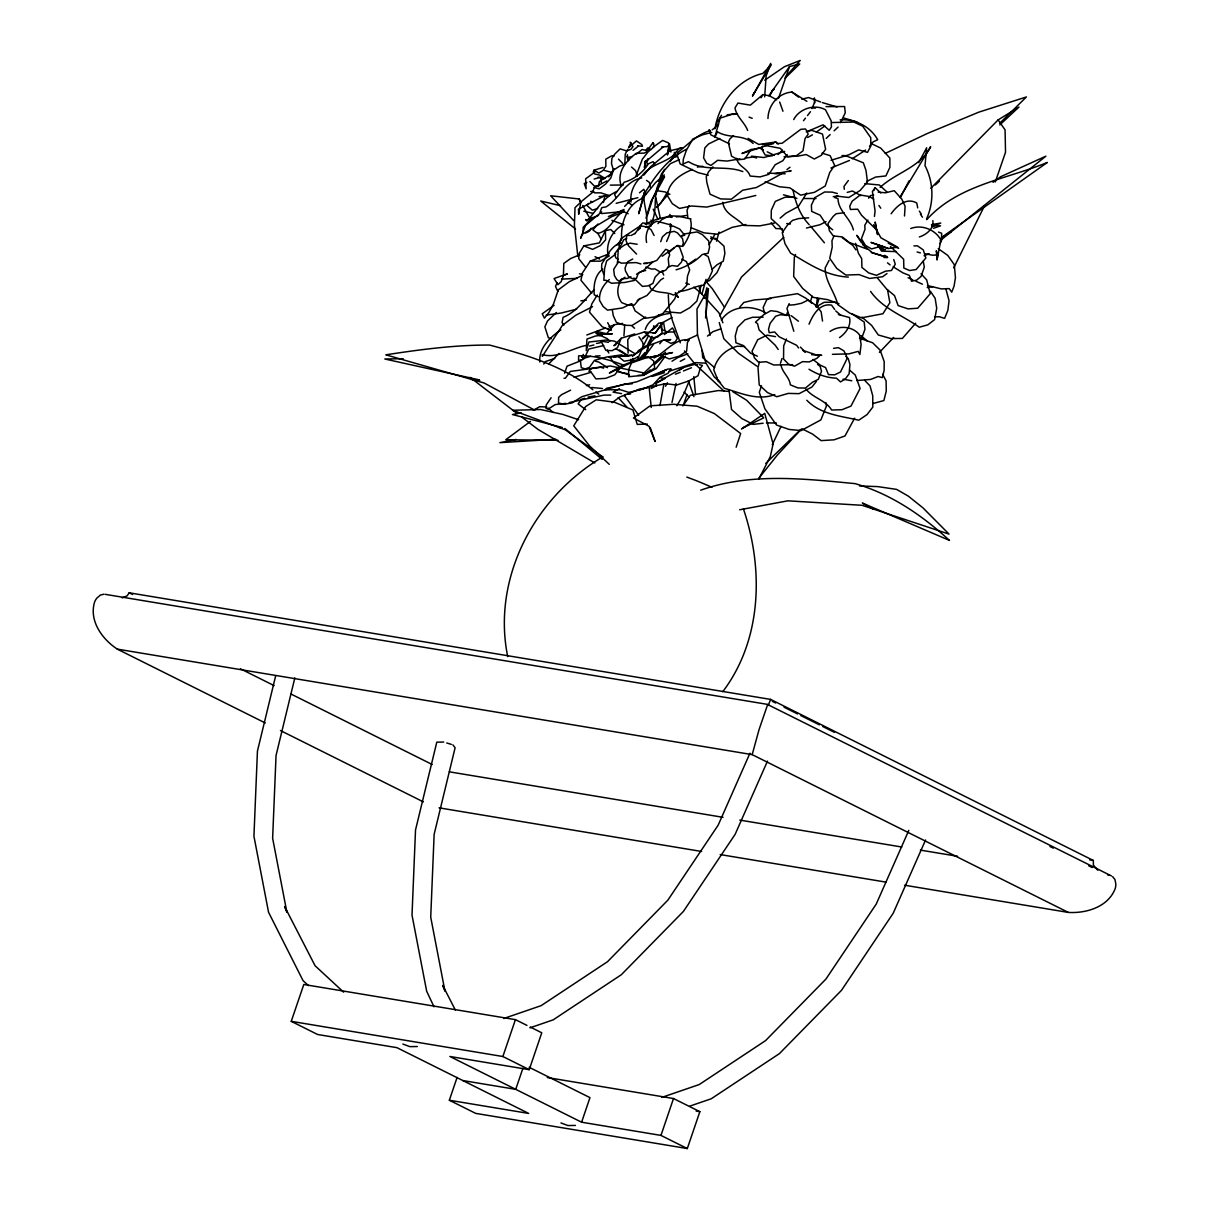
<?xml version="1.0" encoding="UTF-8"?>
<svg xmlns="http://www.w3.org/2000/svg" width="1209" height="1209" viewBox="0 0 1209 1209"><rect width="100%" height="100%" fill="white"/><g stroke="black" fill="none" stroke-linecap="round" stroke-linejoin="round"><path stroke-width="1.5" d="M583.101 232.612L583.131 227.368L592.803 217.424M647.661 347.572L647.586 351.23L644.714 355.914M706.071 317.937L706.857 287.757L704.227 298.291M932.88 220.612C933.922 228.849 926.351 234.667 919.339 236.979M624.857 163.411L625.219 154.193L627.667 149.402M764.662 96.856L766.143 75.94L770.737 63.367L752.527 96.055M668.758 151.427L669.061 144.188L667.444 155.009M628.589 160.691L628.74 157.366L632.247 156.49M657.726 187.168L657.575 190.765L665.162 191.944L669.907 194.347M648.553 158.817L646.86 161.991L647.419 165.165M646.392 224.814C648.613 213.781 642.357 203.369 644.337 192.427L638.76 213.661M904.498 215.988L905.103 206.316L901.869 199.213L894.237 190.674L885.472 192.805L878.248 192.125M762.395 146.153L762.093 149.614L765.146 154.994L772.4 155.87M658.406 316.108L658.527 314.914M644.563 167.537L645.062 162.656L648.084 158.757M937.081 259.739L937.595 254.918L936.31 250.762L937.081 259.739L940.889 239.85C935.177 229.559 921.787 224.254 910.74 228.501M874.439 216.471L875.074 211.031L872.414 191.46L875.18 187.697L880.726 192.987M816.287 306.693L817.344 298.23M644.382 167.446L645.364 161.024M706.177 314.083L705.603 317.68L708.459 288.634L696.973 309.066L697.442 334.742L705.935 362.972L714.323 377.072L719.476 381.515M767.972 118.527C768.214 105.077 778.264 93.078 791.955 92.05L806.871 101.314M653.298 328.939L653.857 325.689M667.625 154.299L669.499 143.705L670.889 152.017M659.948 405.635L663.892 383.978M624.736 324.813L623.935 335.785M598.425 186.549L599.437 181.441L611.845 173.567M714.957 128.789C718.962 103.642 737.369 79.477 762.788 73.447L771.282 64.802L752.557 95.768L754.839 91.899M1112.643 876.691L1114.925 879.487L1115.801 883.719A13.223 13.057 0.7 0 1 1114.91 889.34C1107.52 907.188 1086.166 913.475 1068.348 912.417L752.179 754.628L759.101 729.48L767.655 704.53L1111.509 875.966M603.397 202.492L604.802 196.342M656.003 385.686L656.291 384.507M275.607 676.073L257.441 751.106L253.935 836.25L268.564 912.296L303.051 980.635L308.476 985.637M294.845 677.871L276.045 755.474L272.63 838.275L286.881 912.251L284.614 906.538L315.096 965.764L343.643 992.181M759.388 362.216L758.013 367.46L759.222 384.885L767.488 392.577L776.843 396.733L788.298 393.393L799.058 393.666L811.889 387.061L816.453 381.379M656.034 194.014L656.94 190.659M639.924 228.501L640.634 225.826L647.147 227.08L651.047 229.665L654.099 235.498M702.021 293.878L706.026 279.324M716.544 241.135L719.053 232.037M651.439 222.652C659.132 208.432 650.155 187.168 664.557 176.831L650.774 202.175L646.029 218.209M639.47 210.955L638.775 213.388L644.805 193.425L641.39 198.835C626.564 205.575 620.474 223.831 621.668 239.17M647.329 215.398L652.18 200.377M810.453 301.585L812.131 296.22M816.407 306.905L818.992 298.623M122.109 597.851L127.126 595.871L129.182 592.803L770.617 699.407L1093.329 860.46L1093.389 865.085L1097.802 870.223M671.992 402.506L676.043 383.48M736.16 447.194L740.649 433.532L714.323 413.554L697.155 406.224L673.73 404.29L650.064 405.831L633.456 418.012L649.082 426.293L655.097 441.481L650.2 427.518M780.44 363.244L782.027 358.499M701.16 285.339L696.883 301.117L689.765 307.751L680.41 313.025L664.95 311.62M785.004 78.192L799.723 63.941L789.507 66.571L778.536 98.246M457.108 1077.415L449.34 1100.235L528.696 1113.429L396.96 1047.674L317.604 1034.496L291.248 1021.333L303.807 984.474L515.427 1019.64L526.958 1025.398M291.248 1021.333L502.868 1056.515L515.427 1019.64M522.908 1068.272L515.729 1089.339L462.82 1080.544M761.489 385.867L759.282 392.305L764.904 408.793L776.571 425.054L789.16 429.452L801.144 430.57L820.896 419.886L826.472 405.907L825.883 402.552M547.284 1077.551L673.504 1098.528L699.86 1111.676L687.301 1148.55L660.96 1135.402L581.605 1122.209L449.869 1056.47L529.225 1069.663L541.768 1032.788L530.252 1027.03M786.334 315.625L787.376 312.557M581.605 1122.209L589.962 1097.636L529.164 1067.29M770.617 699.407L768.214 705.512M660.96 1135.402L673.504 1098.528M564.603 373.233L567.021 366.191L580.335 360.947M995.309 181.939L1005.525 152.243L1005.072 129.847L998.105 119.903L1018.96 107.057L999.767 124.935M683.977 403.338L687.029 394.512M676.466 294.044L674.713 298.986L662.88 313.524L654.825 316.894L645.53 318.254L635.148 310.925L631.99 303.927M651.893 337.099L646.029 353.224L638.76 359.662L637.687 356.655M660.688 241.694L662.456 236.858L666.854 232.869L674.244 231.327L677.539 232.944L682.511 238.611L683.357 242.918L682.254 246.379L677.448 245.442L662.139 256.263M659.147 180.232L661.671 173.537L670.345 163.668L679.428 159.588M635.934 176.212L642.357 159.165L649.052 150.657M634.801 333.941L621.169 338.278L617.497 347.648L612.117 350.655L605.905 350.429L601.855 342.736L600.571 342.389L602.475 341.316L608.414 342.328M645.304 329.483C648.417 319.236 659.766 314.597 669.635 313.403M628.756 147.422L630.917 142.889L630.221 142.194L632.957 146.606L630.977 149.296L626.73 150.929L620.111 148.858L614.595 154.284L611.92 158.394L611.497 163.532L613.371 169.955M926.532 218.98C934.209 201.903 933.605 182.272 925.006 165.648L926.653 147.785L918.749 162.641M608.747 176.846L614.202 168.746M689.236 380.911L684.218 393.137L676.904 405.74M647.692 345.744L649.021 344.172L642.191 348.464L638.866 356.338L632.262 359.889L624.161 361.189L618.116 356.323L608.883 357.244L610.56 357.909L613.462 362.488L619.839 366.629M666.582 241.498C668.94 236.057 671.841 229.891 670.239 223.861L671.63 225.146L656.925 221.262C648.356 224.209 644.714 234.078 646.603 242.48M833.878 236.239L831.973 240.621L832.2 247.301L829.722 258.318L836.734 268.368L845.832 275.063L859.025 274.594L869.543 278.448L882.615 276.74L886.998 273.506M661.111 177.013L664.466 169.351M709.184 244.611L714.821 234.44M795.567 254.495L794.343 257.245L793.663 276.483L802.685 288.467L813.43 297.399L827.545 299.636L839.001 303.716M749.958 753.192L718.176 825.143L667.852 900.161L607.477 961.729L541.148 1005.646L503.715 1018.507M767.503 761.081L735.163 834.286L683.417 911.42L621.35 974.711L553.148 1019.867L529.935 1027.846M908.805 830.371L876.253 904.045L825.943 979.063L765.569 1040.617L699.24 1084.549L661.791 1097.409M925.58 839.983L893.239 913.173L841.509 990.307L779.427 1053.613L711.24 1098.769L689.81 1106.129M689.085 205.56L687.029 210.17L687.77 217.288M603.049 167.477L594.027 170.167L593.256 171.874L594.752 173.99L599.437 175.048L605.12 178.418M667.277 192.276L660.945 202.991L657.122 206.83M940.118 243.493L941.539 240.379L941.645 233.277L938.486 232.083M854.612 418.193L844.985 435.981L834.044 439.819L821.138 440.62L812.629 434.137L802.217 428.893M648.281 336.102L641.511 349.492M811.964 108.553L814.79 101.994L814.337 97.944L814.564 103.128M772.279 444.746L781.029 426.354M721.35 263.486L716.952 272.66L709.396 280.609L706.237 281.833M861.065 339.835L864.964 329.286L864.163 321.987L851.892 313.811M873.805 190.554L875.18 187.697M557.198 282.846L555.49 286.337L557.833 291.445M614.792 233.473L610.757 229.514L605.407 230.662L599.392 242.888L583.811 245.88L579.187 253.437L578.718 258.65L585.488 267.129M953.735 267.824L984.564 205.726M809.033 324.193C812.916 314.839 819.611 302.945 831.58 305.136L834.694 309.489M829.042 260.403L825.158 267.975C825.218 281.667 834.678 291.868 837.792 304.623L849.534 312.98L861.428 317.831L882.948 313.751L889.854 302.703L887.497 289.631M758.889 478.885L770.299 456.654L773.11 443.96L764.738 413.387L741.495 429.104M900.237 197.445L901.884 194.271M786.439 338.973L783.674 345.88L783.553 359.013L788.525 364.181L794.54 366.191L802.564 361.642L809.199 361.914L816.982 358.272L819.37 355.945L803.063 350.459L805.224 352.408M606.842 180.927L594.223 187.607L592.999 191.37L594.632 192.866L600.767 192.82L608.837 195.45M900.342 197.309L909.108 180.791M622.756 323.438L614.55 324.632L606.57 333.699L597.004 331.462L595.992 333.367L607.235 338.656L609.789 341.406M626.897 263.078L625.038 268.096L625.461 270.937L628.74 277.027L632.972 278.901L636.448 278.387L638.382 272.932L643.203 270.725L652.512 262.217L643.581 263.486L646.891 263.517M647.979 343.719L651.938 336.344M719.778 315.791L741.51 277.027L783.719 237.342M840.587 122.577L845.272 112.769L844.592 106.543L826.034 106.634M665.464 386.26L667.504 382.739M761.096 97.763L762.894 94.589L769.392 95.813L776.722 99.818M806.796 193.032L798.333 206.482L785.835 213.283L780.137 218.149M591.05 228.274L589.372 231.131L585.715 233.005M683.221 246.001C688.223 238.46 693.029 229.015 690.505 219.751L690.959 218.98L678.113 216.154L669.182 215.807L661.64 219.706L657.938 223.62M583.373 354.403L581.665 357.275L584.068 358M769.921 95.36L771.81 92.216M768.818 95.768L789.507 66.571M900.206 197.052L930.673 146.652C920.336 167.537 896.05 172.434 880.152 187.41M624.312 395.887L625.159 394.527M721.486 115.278L716.65 122.94L717.557 125.978M630.01 362.987L632.957 358.363M653.57 344.263L643.717 357.728M778.248 143.992L775.906 142.012L759.66 147.966L751.046 149.538L744.789 159.029L738.261 159.769L731.581 156.203L728.906 144.974L728.589 141.68L729.994 138.793L733.546 135.589M645.908 150.505L647.586 147.966L650.155 148.994M658.588 181.335L660.431 178.554M650.774 202.175L664.27 174.927L655.49 182.665L643.369 197.535M793.693 119.57C799.27 108.719 814.775 103.611 825.505 109.807L831.172 120.885L831.444 126.93L829.253 130.27L823.057 124.814L806.267 131.962M645.621 191.763C655.913 174.837 668.32 158.47 686.349 149.311M670.27 161.341L675.589 153.513L674.395 152.394L674.501 154.586C664.527 163.275 650.457 164.288 642.372 175.471C634.952 182.091 629.677 191.929 631.007 202.084M551.123 397.746L546.272 404.894L546.03 408.355L548.055 409.186L555.279 404.562L565.812 403.383M646.709 334.848L642.387 338.852L658.724 323.211L662.713 322.607L655.308 332.989L653.102 333.095M787.15 154.601L782.827 160.721L775.181 164.726L768.894 174.323L760.068 176.922L750.139 176.046C747.6 168.187 738.004 166.6 736.659 158.364M682.919 405.892L690.309 395.298L718.448 390.537L729.239 391.429M647.54 150.294L652.815 142.783L653.842 143.765M662.713 322.607L655.308 332.989L644.352 331.991L630.176 336.495L627.758 339.744L628.106 353.164M649.732 344.278C654.401 336.147 664.693 330.949 674.018 332.127L677.312 338.475L675.332 341.754L670.95 343.356L664.149 339.805L645.153 346.817L638.171 350.746M634.952 233.7L640.634 225.826M665.388 356.035L656.23 368.654L643.415 375.304L628.74 376.74L628.635 369.591L631.521 362.942L644.609 358.348L672.506 352.575L650.895 357.123M722.77 691.684C762.093 639.757 763.74 568.638 743.384 508.808M915.666 323.226L902.367 338.444L890.942 338.58L878.308 334.969L871.644 325.417L861.941 317.136M848.325 180.534L843.973 186.428L844.305 189.284M588.587 203.384L586.969 205.5L592.35 210.2L597.639 208.477M609.124 253.814L590.234 261.144L582.451 272.902L580.94 280.246L591.76 293.303M624.645 206.376L632.262 198.608M867.896 220.068L864.783 225.297L865.009 229.317L861.428 238.747L865.448 245.412L871.568 248.948L881.814 246.016L888.252 248.51L897.698 247.21L880.862 237.765L873.684 224.693M803.471 120.734L805.481 118.15M807.476 115.58L810.468 111.712M543.718 364.045L545.803 361.385L554.719 358.453M868.546 198.17L870.616 195.556L873.699 195.057M597.231 295.117L591.881 303.776L589.478 312.149L602.233 326.778L610.636 330.344M759.025 477.978L777.447 454.947L801.401 429.119M638.035 375.349L643.415 375.304L654.719 368.035L653.646 360.992L648.341 356.761L643.944 357.123L622.348 365.42L614.716 374.835L605.649 378.357L595.901 378.901L591.065 372.13L588.904 371.314L591.624 368.352L600.344 367.083L603.548 368.201M643.868 175.093L650.926 166.479L669.892 150.777L682.843 147.71L679.171 148.45L672.431 156.339M659.721 343.749L661.988 340.968M617.95 262.685L613.673 269.411L614.414 275.531L616.741 279.475L619.174 281.319L621.97 278.705L627.35 278.418L630.886 276.77M594.223 289.631C584.854 299.575 576.058 312.254 563.107 317.317L562.094 322.607L563.787 325.236M721.365 320.022C731.113 305.454 751.046 304.547 765.327 312.617M869.528 146.153L873.17 141.846L877.689 139.715C870.344 126.461 855.095 118.83 840.134 119.842M739.681 307.252L743.777 302.492L754.235 299.938L770.979 298.578M616.756 245.2L621.366 239.866M712.887 166.842L708.474 171.92L706.237 176.801L706.812 182.393L710 194.181L720.594 198.911L731.4 199.198L742.613 190.266L756.456 187.501L781.906 173.628L785.155 173.824M644.986 352.499L638.76 359.662L638.307 356.867M656.532 207.48L667.852 194.861M891.109 213.781C896.866 205.802 906.493 197.082 916.77 203.021L917.722 207.888M785.351 77.089L800.237 60.45L784.429 66.707L764.708 80.217M638.276 229.967L640.241 227.791M893.678 337.432L879.427 352.378M628.499 147.815L636.433 140.924L641.843 144.581L642.447 146.274L637.642 145.79M548.931 363.728L559.026 353.436M665.585 352.212L642.78 374.17L643.415 375.304L650.215 369.969M597.896 224.043L592.863 229.906L597.714 233.473C610.485 230.511 613.749 217.106 624.086 210.744M782.329 150.203L778.097 154.525M659.177 272.947L655.127 277.073L652.951 283.39L648.281 285.838L642.447 286.397L633.818 278.07M621.169 338.278L613.9 345.698L616.031 344.535M930.809 188.287L998.105 119.903M999.662 123.303L1026.411 96.947L978.822 112.15L927.62 133.353L885.23 153.407M645.848 372.916L643.415 375.304L643.581 372.84L610.318 365.979L570.3 371.45L565.374 378.251L563.953 378.281M765.75 463.41L800.554 429.633M774.289 88.544L771.599 91.143L774.153 89.164M609.291 279.566C603.336 284.825 598.818 292.246 599.558 300.437L603.125 306.497L607.507 310.139L622.559 307.947L631.279 303.686M826.215 138.385L830.16 134.607M834.119 130.829L838.064 127.066M649.021 158.908L663.333 146.757M935.328 184.962L939.453 181.138M711.965 269.471L717.043 264.741L723.209 261.25L724.871 253.437L723.979 246.107L717.481 240.259L710.786 236.828M926.729 219.66C957.845 184.992 1006.372 179.295 1047.372 162.429L941.479 237.508M839.514 337.598C845.816 333.17 851.423 325.674 849.519 317.574L838.426 314.521M654.447 364.589L663.59 356.307M668.486 252.968L674.093 247.936M602.777 269.154C594.798 274.866 593.347 285.717 594.269 294.86L598.259 296.764M652.588 147.528L662.608 140.44L668.532 142.889L669.061 145.08L667.051 146.606L661.535 146.969M582.617 358.68L585.186 356.428L588.753 349.069L603.684 345.532M718.569 124.844L712.161 129.847M762.894 94.589L750.366 105.138L737.943 103.052L734.981 107.933C736.508 116.895 744.563 122.23 747.676 130.466M638.08 146.304L633.078 150.354M636.297 154.178L642.055 149.538L647.888 150.747M651.923 330.223L657.711 325.448M556.306 312.511L547.481 321.005L544.866 326.838L548.342 337.719L551.274 338.747M624.887 277.314L621.154 280.337C616.575 287.289 616.635 296.024 621.758 302.673L628.302 305.227L634.332 305.061L639.274 299.152L646.966 295.48L660.794 279.838L663.545 278.161M707.446 336.102L712.917 331.659L720.624 328.924M639.47 192.805L643.808 189.314L646.15 194.271M621.713 225.373C611.92 231.765 605.739 243.402 608.067 255.159M940.164 240.621L1045.891 156.173L1000.568 176.756L993.042 182.302M560.825 329.861C550.14 337.326 538.791 347.829 539.743 361.99M642.191 348.464L632.383 356.066L647.147 346.091M664.376 334.53L672.476 327.911L674.849 332.067M786.968 169.532L789.976 167.265M612.117 402.703L619.658 397.081L638.11 389.766M530.479 421.382L505.755 439.759L558.029 440.272M637.203 300.633L640.166 298.442M824.84 125.993L816.347 132.083M601.704 211.862L585.398 225.524L580.652 238.354L582.27 234.319L611.754 216.653L623.572 211.923M554.1 305.303L542.221 313.781L544.428 318.148L549.082 312.254L553.616 303.64L558.301 289.873L569.243 281.742L581.499 275.788M865.599 150.082L852.33 158.696M654.069 357.955C665.403 352.454 675.378 337.704 689.296 339.925L687.453 342.328L686.606 351.184L679.382 356.126L669.302 358.952L659.6 354.811M816.09 306.829L824.206 302.295L835.102 302.265L837.822 304.048M688.601 264.061L695.779 259.134M593.543 191.581L580.879 201.888L578.673 214.265L578.476 209.157L603.472 196.311L609.971 195.405M681.589 235.906L684.778 233.881L697.034 231.932L702.414 234.652L708.625 240.908L709.577 247.195L708.081 253.255L702.142 254.555C695.039 261.854 685.82 267.053 676.058 269.819M645.138 161.81L647.495 160.313M679.367 370.12L683.72 367.37L693.89 364.604L697.638 364.665M671.992 361.219L677.826 357.562L687.876 353.829M941.645 237.78L951.211 231.796M849.459 160.449L830.991 168.006M837.807 195.692L834.739 197.535L837.988 198.624C838.154 210.91 850.788 218.436 853.403 229.952M660.824 323.559L671.932 317.574M609.381 255.855L600.374 261.174L590.234 261.144M622.348 365.42L609.336 373.037L632.67 361.944M617.074 191.385C603.125 197.188 596.657 210.623 586.849 220.99L585.64 219.585L587.317 219.902L598.606 215.338M660.265 373.233L666.235 369.758L652.119 376.467L664.361 372.72M615.729 254.147L606.646 260.902L604.636 268.413L603.805 280.307L606.057 280.307L611.573 283.254L624.569 282.483L634.453 280.443M533.245 410.35L539.652 406.708L546.861 407.01M657.258 382.301L683.72 367.37M830.024 331.478C838.85 325.191 852.617 326.022 859.493 334.817L861.095 344.384L859.901 354.509L858.209 351.366L848.96 353.874L832.427 354.328M627.531 261.885L632.73 259.028M807.627 137.478L812.463 134.834M619.401 388.678L613.099 392.124L621.547 393.635M655.429 383.721L664.874 378.553L659.812 377.646M636.493 274.247L642.402 271.043L645.742 270.544M651.077 388.542L656.925 385.399M594.964 172.026L585.624 178.841L586.123 188.831L584.279 183.511L586.849 182.408M680.229 361.325L684.778 358.922M645.258 224.269C653.48 219.962 663.061 216.502 672.385 217.031M631.098 235.468L635.36 233.246M826.034 221.67L819.959 224.738L806.448 228.048M744.457 427.109L742.371 428.122L763.756 417.861L746.678 400.285L732.85 391.731M624.025 209.459L608.339 216.592M645.682 317L632.035 325.493L624.312 325.251L616.409 322.41L613.28 315.655L612.298 309.716M866.626 181.441L875.648 177.058L885.88 175.94L889.915 167.326L889.869 158.062L880.711 148.087L871.281 143.569M685.14 340.606L697.623 334.969M692.425 169.456C680.939 174.217 668.547 181.909 667.338 195.556L672.295 203.671L679.458 208.416L691.548 205.998L706.751 207.071L755.837 195.48M602.671 456.987C534.831 496.854 491.655 577.811 507.704 656.563M592.546 306.663L575.847 315.171L562.412 325.342L542.342 356.338L542.312 354.63C557.273 358.846 571.902 348.268 586.199 345.396M667.519 267.506L672.008 265.542L677.599 266.267L681.377 262.187L683.206 257.26L679.564 247.059L677.146 245.759M751.046 149.538L741.933 153.498L759.66 147.966M932.26 226.703L940.768 223.06L931.459 224.632M570.572 390.159L561.581 394.663L558.649 397.323L558.498 403.111L564.739 404.184L572.084 402.899L581.831 396.718L624.932 384.009L632.186 383.827M672.793 157.608L676.949 156.596M563.137 275.637L567.384 273.884L554.054 278.523L557.938 284.689L561.233 281.591L563.439 275.456L563.802 263.411L570.678 258.514L579.821 254.736M650.2 263.018L656.835 260.343L665.645 249.356L667.867 250.067L669.695 254.812L668.26 258.786L668.94 266.161L665.766 270.121L660.809 272.327L655.051 268.972L651.424 269.048L645.908 267.098M675.393 374.201L680.229 372.266M683.433 370.967L691.488 367.732M924.069 255.749L929.132 253.754M586.803 335.014L605.528 327.956M719.823 138.446L708.595 143.947L704.832 147.936L703.593 157.835L706.721 163.366L710.937 165.421L717.678 160.298L726.972 161.084L739.893 158.878M620.927 242.737C611.301 245.714 606.918 256.112 601.75 263.94L601.598 268.126L603.82 274.503M873.049 403.504L883.9 400.542L886.257 391.081L886.091 380.85L882.646 374.276M626.746 238.626L623.648 239.775L621.517 244.52L614.535 254.056L615.925 258.001L618.404 259.391M789.069 171.497L791.154 170.756L776.586 173.507M608.973 326.762L614.127 324.949M933.439 228.305L940.542 225.841L931.731 225.509M584.672 398.26L581.257 399.408L578.159 403.912L585.745 409.715M588.073 397.096L595.009 395.811M574.033 377.268L591.292 372.251M641.722 177.919C625.159 180.957 619.461 198.639 606.102 206.875L601.75 207.661L600.102 212.134L601.765 213.555L623.345 211.469M593.498 191.264L590.672 191.521M669.136 371.239L695.9 362.64L705.482 363.168M831.006 160.298L848.96 154.752L858.677 149.886L867.533 152.349L870.888 145.941L870.707 137.675L862.712 126.189L853.841 122.049L832.034 122.532M590.596 356.307L585.111 357.97L580.411 360.962L581.287 367.717L585.247 368.911L589.493 367.355L594.48 360.327L606.918 356.987L621.456 354.887L624.569 356.338M616.152 203.324L637.868 197.672M784.671 151.427L763.997 157.533L751.409 156.173M700.691 490.189C750.275 472.553 803.804 478.719 855.08 483.63C891.078 494.013 922.119 515.321 949.458 540.408L862.365 503.05L873.079 508.944M733.334 114.462L736.613 113.57M847.237 192.382L852.405 191.007L860.989 195.631M774.773 394.618C757.378 401.056 740.8 393.001 724.357 388.301L717.919 380.261L713.748 369.848C716.499 357.955 725.627 349.431 737.248 346.227L744.593 346.515M637.052 390.326L649.127 387.167L651.243 407.478M711.753 132.416L702.55 134.819L692.727 139.065L686.319 150.415L683.357 159.089L682.964 164.107L688.495 161.628C704.605 172.116 725.581 164.802 742.855 171.602M581.333 359.798L578.582 360.509L578.612 355.854C594.722 355.204 609.638 359.95 624.811 365.526M594.148 179.008L601.115 177.209M576.633 309.172L561.006 313.071L546.256 315.065M589.539 346.046L593.936 344.958M569.273 402.537L603.971 395.116L610.787 395.086M801.718 99.183L808.594 97.551L820.579 101.949M586.395 385.565L589.675 384.794M681.982 235.906L684.717 235.271L679.7 229.075L673.398 226.159L669.892 226.491M625.325 164.152L619.718 166.056L613.401 170.182L610.741 178.131L605.603 184.055L599.241 188.831L594.223 187.607M666.461 340.53L670.768 339.608L664.149 339.805M645.923 227.02L651.409 225.856M745.802 224.511L732.11 227.368L717.496 234.198L703.94 232.853L690.959 227.685M521.124 412.783L512.465 414.536L562.321 427.533M515.895 439.471L499.922 442.645L555.762 439.275M774.455 223.03L759.736 225.871L743.641 225.418C736.87 217.257 724.07 214.25 722.801 202.266M638.261 389.449L665.66 383.676L676.556 385.051L688.843 380.941L698.046 375.712L700.207 368.533L702.444 365.42L699.512 364.695M596.475 343.462L599.906 342.812M739.666 509.775L787.905 500.828L862.002 505.286L949.02 534.091L922.83 507.75L908.337 496.143L896.64 489.403L877.764 486.607L859.508 485.942M833.228 196.689L836.583 196.1L848.809 197.505L860.083 190.508L867.457 181.954L866.007 170.499L863.347 162.792L845.575 155.629L841.993 155.568M808.609 130.92L811.783 130.376L822.498 134.063L825.626 149.266L821.274 155.341L814.292 159.014L806.191 154.54L798.031 156.127L784.036 156.777M927.182 287.591L932.592 286.714M598.168 185.582L594.48 186.156L589.886 181.516M676.375 216.955L686.213 215.489M697.397 167.084L702.792 166.283M710.363 130.527C697.653 134.093 687.709 144.657 677.463 152.742L677.448 155.946L680.168 163.971L698.213 172.675L708.308 175.199M775.906 142.012L758.768 144.43L748.114 138.385M744.85 158.152L753.222 156.974L756.562 158.016M602.339 335.089L595.296 336.072L586.954 339.049L586.259 350.625L588.904 342.026L605.83 340.092L614.459 341.134L635.269 353.874M833.56 348.328L838.441 347.678L843.882 350.837L846.179 355.31L847.041 358.695L840.497 372.009L834.694 374.82L828.452 374.609L825.596 367.596L820.306 365.148L812.916 359.436M727.153 114.84L735.404 113.812M792.605 364.68L773.7 364.982L766.325 361.733L758.587 362.292L754.461 357.924L752.043 351.199L757.711 339.729L766.99 335.135L775.528 336.646M763.151 423.241L753.267 424.359L741.918 418.601L731.536 409.519L729.103 390.447M580.879 300.814L586.305 300.21M678.627 291.339C687.347 291.429 694.616 286.034 703.17 285.264L709.078 278.146L712.479 270.68L708.142 256.565L704.152 254.374M627.38 394.255L630.614 393.938M613.704 356.957L632.292 355.265L618.116 356.323M774.637 173.567L783.704 172.872M599.105 196.568L607.84 195.888M808.685 217.832L798.681 218.557L792.651 220.325L787.648 224.859L782.223 232.551L785.004 243.719L790.641 253.165C809.093 264 826.064 275.848 848.34 277.103M103.868 594.208L100.347 595.085L97.052 597.926A13.223 13.057 0.7 0 0 94.317 602.928C89.285 621.502 102.478 639.38 117.303 649.127L265.3 722.982M614.444 155.734L611.512 155.931L605.785 159.18L605.89 166.268L603.11 170.454L598.878 173.053L594.027 170.167M937.595 254.918L932.623 255.22L925.006 253.739M762.547 144.415L773.246 143.78M776.828 143.569L782.178 143.251L800.796 129.333L805.451 128.955L807.325 131.63L808.141 134.259L805.058 138.551L803.003 150.838L796.399 155.704L787.754 156.807L780.349 148.329L764.345 145.261M577.328 278.342L561.535 279.128M595.342 356.066L600.087 355.824M856.758 380.533L870.586 379.445L878.157 376.498L882.358 377.631L884.142 370.347L884.187 361.567L880.122 350.126L872.671 342.797L859.493 338.142M610.303 185.128L623.36 184.992M737.535 114.099L732.034 114.281L720.186 118.104L714.776 137.267L717.496 131.781C728.166 138.718 743.58 133.942 753.116 143.448M647.299 424.087L637.249 424.404L632.927 410.002L614.232 402.144L596.233 399.801L585.624 406.587L573.761 425.825L589.75 446.106L609.276 464.332M913.928 245.911L917.404 245.82L923.283 249.9L925.852 258.001L916.135 269.516L909.667 270.529L903.848 268.05L903.652 259.27L890.489 246.53M710.62 238.581L715.909 238.445M934.542 316.864L939.363 316.743L944.607 318.36L947.841 310.471L949.05 300.709L945.876 288.981M815.999 198.578L803.804 198.488M817.314 355.37L821.697 355.295L811.677 354.705M443.703 742.054L436.797 742.16L415.518 829.994L412.012 915.137L426.656 991.184L434.001 1006.795M417.317 1046.526L409.851 1046.646L402.854 1044.047M575.408 1125.428L567.928 1125.549L560.946 1122.934M403.247 358.71L384.81 358.997L479.248 379.868M794.54 197.218L785.125 197.188L775.317 201.389L771.327 210.23L771.191 218.617L779.427 226.143L783.372 232.037M844.094 212.739L836.175 213.736L833.213 216.381L828.014 223.484L829.389 230.692L833.273 235.891L842.341 236.934L849.171 242.42L866.883 249.039L856.803 235.302L861.488 242.782M883.93 257.517L887.633 257.562M629.753 235.453L627.063 235.423L625.809 239.654L626.534 241.936L628.499 245.79L636.554 254.086M766.446 422.863L776.465 423.044M896.443 251.608L881.497 251.124L878.369 245.79M767.655 173.144L781.906 173.628M811.813 107.964L815.486 108.1M782.359 228.803L775.861 228.546L771.13 222.743M591.775 387.5L602.445 388.497M763.151 317.151L752.391 317.302L744.971 319.856L737.55 327.352L735.238 336.057L735.949 342.797L743.263 345.517L750.608 353.179L757.363 356.187M580.985 202.22L579.217 198.986L550.639 195.767L573.716 220.612M786.757 223.559L790.414 223.982M471.555 379.399L479.761 380.442M1107.55 874.848L1108.91 875.029M637.173 244.263L630.101 243.175L624.751 244.853L618.252 249.371L617.512 263.033L617.784 261.25L621.245 263.154L636.191 262.595L640.921 263.955M558.664 427.351L562.276 427.895M864.783 183.617L879.321 184.977L886.907 191.974M105.213 594.329L767.76 704.424M117.303 649.127L752.179 754.628M1089.611 859.841L1093.329 860.46M449.355 771.826L723.042 817.314M739.802 820.095L901.778 847.01M920.381 850.108L957.619 856.289M439.063 807.839L701.583 851.468M720.186 854.567L885.895 882.102M904.513 885.2L1068.348 912.417M696.142 1111.071L699.86 1111.676M687.301 1148.55L475.681 1113.383L449.34 1100.235M789.537 315.383L780.183 314.778L775.619 316.244L770.118 323.347L768.531 329.135L769.181 332.747L774.637 331.961L779.155 336.797L796.64 345.306L798.635 348.011M842.99 379.173L851.801 380.775M619.053 372.1L628.151 373.777M579.519 273.793L582.783 274.534M560.462 205.681L540.725 201.011L575.514 229.015M583.796 211.197L592.773 213.313M595.493 361.234L598.682 362.005L607.523 367.672M837.066 106.936L822.286 102.569M783.447 194.8L796.912 198.352M927.454 285.52L941.388 288.906L949.246 288.603L951.725 292.17L954.052 286.155L955.442 277.738L954.294 264.635L947.735 255.386L938.229 248.646M604.636 170.514L611.482 172.343M917.087 251.986L920.412 252.877M885.592 249.674L880.62 248.329L878.097 246.213M837.369 193.531L832.124 192.11L824.598 191.989L814.896 197.626L811.39 205.152L811.692 211.394L820.14 215.202L826.427 224.798L832.729 229.846M598.153 177.073L604.122 178.766M843.852 118.029L856.576 121.792L858.224 123.439M871.326 252.56L886.499 257.139M822.044 153.18L830.099 155.629L834.648 165.391L829.722 172.539L825.263 185.99L814.352 192.352L800.6 195.148L789.779 187.803L779.457 186.775L765.146 181.743M446.756 742.976L451.335 744.366M616.802 371.042L629.315 374.911M886.333 257.049L872.233 252.636L862.531 244.55M881.814 246.016L870.964 242.405L888.252 248.51M578.582 419.719L562.714 414.4L540.499 409.503L512.631 410.274L565.374 429.845L603.064 457.108M685.775 283.133L689.266 284.342M651.711 224.239L642.765 222.924L639.229 226.567L621.003 238.641L618.917 245.367L620.081 249.009M590.596 201.298L592.576 202.009M611.875 220.34L624.025 224.814M686.818 477.071L695.16 480.215A82.408 12.317 18.8 0 1 711.935 487.333M583.811 245.88L592.622 249.371L600.48 245.533L605.664 239.775L605.407 230.662M749.081 117.092L752.225 118.346M729.435 143.871L710.756 134.788L709.063 129.756L709.728 131.449M883.96 249.825L880.62 248.329L882.812 250.112L881.195 246.062M908.065 277.738L912.84 279.883M916.029 281.319L922.422 284.191M621.35 210.638L628.196 213.736M661.444 329.241L666.401 331.629M758.572 147.558L762.894 149.674M767.216 151.805L774.41 155.341M815.35 304.955L818.281 306.406M888.222 243.175L898.65 248.389M772.294 701.326L775.649 703.018M784.067 707.205L797.517 713.914M800.872 715.607L819.385 724.826M822.74 726.518L834.512 732.382M1049.926 846.451L1053.311 848.129M1088.75 865.825L1092.135 867.503M129.182 592.803L132.567 594.496M240.455 668.819L274.095 685.609M290.916 693.996L432.187 764.496M280.443 730.538L423.392 801.884M502.868 1056.515L529.225 1069.663M884.52 255.371L887.194 256.761M595.055 256.656L599.649 259.089M534.756 410.183L484.053 382.981L385.822 354.826C420.188 349.552 454.765 344.928 489.6 345.064C525.719 354.69 563.53 365.738 592.848 389.736M785.351 314.914L777.206 311.514L770.798 310.698L763.876 314.567L755.459 322.183L757.529 323.68L759.086 329.891L775.256 345.275L778.203 349.477M809.002 369.244C817.224 374.337 826.714 377.873 836.432 378.16L840.512 381.908L845.423 378.87L849.141 373.762L849.942 364.559L848.265 358.635L846.043 356.368M681.967 259.089L686.425 261.628L689.704 269.819L687.453 276.317L686.742 285.369L681.211 291.082L673.489 295.102C666.235 291.278 657.636 293.817 650.774 288.755L649.429 285.551M630.69 359.36L633.592 361.007M873.684 199.092L869.15 196.478L860.294 195.012L852.239 201.117L849.731 206.21L850.395 209.474L857.71 209.202L861.533 215.247L876.54 229.816L877.522 234.576M607.779 328.44L611.013 330.329M594.813 462.971L538.111 429.482L521.699 416.984M615.653 348.615L627.32 355.627M893.194 266.811L902.927 272.856L909.364 275.41L911.586 281.229L916.543 280.186L921.092 276.423L924.296 267.129L923.268 261.099M619.461 349.96L628.665 356.05M646.543 180.398L649.505 182.483L650.17 187.078M842.356 237.81L852.874 245.457L855.912 249.9M720.534 382.694L717.723 380.654L716.801 377.253M817.556 364.377L820.05 366.236L821.531 371.254L818.297 379.354L812.539 382.18L805.421 388.074L797.91 387.923L790.369 384.87C789.462 376.936 782.102 372.493 780.893 364.634M595.81 391.943L598.757 394.134M806.811 400.27C820.684 414.475 840.739 415.987 858.768 420.203L867.034 414.596L872.807 407.101L872.732 395.751L870.042 385.913L864.601 380.261M517.225 413.584L470.074 377.344M791.955 92.05L798.514 97.098M791.185 315.67L798.439 321.231M887.497 262.867L890.081 264.877M627.939 202.099L632.247 205.47M650.941 220.114L653.812 222.365M693.739 287.153L700.57 292.684L718.977 312.859L722.876 322.773M564.845 428.424L602.173 459.405M756.925 366.191L738.472 353.285L723.843 338.762L719.234 322.531M860.974 335.649L867.684 341.331M548.145 408.098L553.269 412.481M811.541 303.081L805.874 298.215L797.562 293.681L769.166 298.23L766.657 299.953L763.181 307.479L764.496 313.116M644.352 331.991L651.409 338.067L657.832 336.888L662.064 332.989L661.535 323.967M835.736 310.94L840.859 315.353M849.897 370.392L855.277 375.062L860.098 388.482L850.97 406.118L841.948 409.73L831.641 410.032C825.717 400.043 813.249 398.245 806.101 389.238M631.521 167.069L635.541 170.62L637.355 175.91M724.191 391.263L694.933 363.939L684.46 350.942M632.201 326.143L634.529 328.259M684.067 392.094L689.145 397.172M618.494 159.135L622.801 163.517M714.64 367.642L702.671 357.622L702.142 350.459M870.571 291.384C882.615 308.748 903.047 315.534 919.233 327.216L927.862 324.843L934.602 319.614L936.718 308.355L935.161 298.351L930.416 291.293M800.449 347.119L803.97 350.882M761.186 147.921L763.438 150.369M810.453 226.083L824.417 242.797M618.207 397.655L627.139 407.357M921.031 273.718L926.668 279.883L930.189 293.742L917.707 308.235L908.065 308.884L898.136 305.59L894.524 295.616L886.605 289.027L877.266 277.783M706.132 281.621L712.267 288.634L724.508 307.298M452.861 744.835L455.113 747.736L434.137 834.361L430.721 917.178L444.957 991.138L442.706 985.426L455.4 1010.104M624.343 395.464L638.639 415.201M675.604 293.953L677.69 296.93M809.199 224.723C799.874 214.794 795.779 203.097 793.044 190.297M878.913 205.454L880.772 208.205M920.412 214.174L922.467 217.227M597.004 331.462L599.906 335.785M919.339 211.122L921.303 214.069M638.941 336.767L642.553 342.177L643.762 347.331M675.347 292.608L678.355 297.384M582.738 205.47L588.904 216.804M597.699 233.005L601.221 239.473M607.25 350.021L608.822 352.998M616.106 197.566L614.58 194.664L624.237 182.257C633.939 179.37 643.067 172.57 648.266 163.865L653.087 161.658L654.643 164.107M607.689 322.652L611.134 329.256M669.862 214.401L671.358 217.454M653.192 209.172L657.877 219.086L660.25 218.013L655.867 197.883M652.815 142.783L654.417 146.425L650.563 149.931L644.17 153.135L636.282 153.256C626.035 160.993 615.895 172.872 621.577 186.518M662.351 271.919L663.711 275.017M779.669 102.024L782.964 111.243M680.289 342.827L672.249 320.143L668.879 306.738L668.305 294.83M688.344 380.744L693.936 396.658M893.723 259.542L895.28 264.212L891.426 270.499L885.502 271.179L876.449 275.335L868.757 272.947L861.911 267.446L861.685 258.59L858.36 253.195L855.579 243.326M579.217 198.986L580.35 202.568L575.031 207.646L574.411 225.025L577.842 256.429M660.613 325.312L661.55 328.954M626.897 156.354L627.743 159.664M710.136 335.256L705.557 311.846M877.507 234.138L875.15 222.003L876.857 232.068M793.829 331.236L786.953 308.476L789.145 303.716L789.779 305.121L794.691 304.713L801.567 303.247L808.232 300.013L816.831 306.043L821.153 311.877L822.528 321.05M699.286 287.319L700.207 292.699M663.59 322.637L664.859 330.072M627.365 154.737L628.06 159.845M693.83 376.573L695.553 394.678M600.918 179.023L601.236 182.483M670.874 369.047L668.109 373.188L660.038 377.284L653.011 384.825L641.813 389.389L628.801 392.396L620.459 389.721L604.893 389.812L606.842 388.21L636.931 381.772L667.957 369.032L670.874 369.047M662.804 270.997L659.494 272.403L662.804 270.997M612.147 333.82L597.503 333.865L612.147 333.82"/></g></svg>
